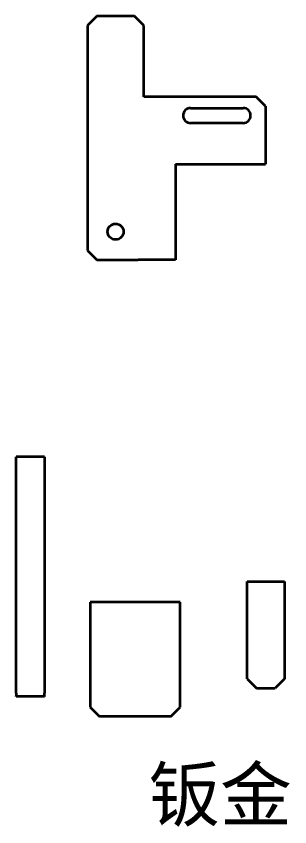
# Model space of a CAD drawing. Header units: inches. Extents: x 21 to 8642, y -3779 to 2137.
# Drawn here: x 5549.1 to 5695, y 657.7 to 1090.3 of the extents above; entities that cross this region are included whole.
import ezdxf

# ---------------------------------------------------------------- set-up
doc = ezdxf.new("R2010")
doc.units = ezdxf.units.IN
doc.header["$MEASUREMENT"] = 0
doc.styles.get("Standard").update_dxf_attribs({"font": 'txt', "bigfont": 'gbcbig.shx'})

msp = doc.modelspace()

# ---------------------------------------------------------------- linework, layer by layer
at = {"color": 7, "lineweight": 35, "ltscale": 0.176777}
for p, q in [((5592.149, 1090.271), (5587.149, 1085.271)), ((5617.149, 1085.271), (5612.149, 1090.271)), ((5682.149, 1042.271), (5677.149, 1047.271)), ((5587.149, 965.271), (5592.149, 960.271)), ((5672.278, 736.607), (5677.278, 731.607)), ((5692.278, 736.607), (5687.278, 731.607)), ((5588.649, 721.504), (5593.649, 716.504)), ((5631.649, 716.504), (5636.649, 721.504))]:
    msp.add_line(p, q, dxfattribs=at)
at = {"color": 7, "lineweight": 35}
for p, q in [((5612.149, 1090.271), (5592.149, 1090.271)), ((5587.149, 1085.271), (5587.149, 965.271)), ((5617.149, 1047.271), (5617.149, 1085.271)), ((5677.149, 1047.271), (5617.149, 1047.271)), ((5642.149, 1041.271), (5670.149, 1041.271)), ((5682.149, 1042.271), (5682.149, 1011.272)), ((5670.149, 1033.271), (5642.149, 1033.271)), ((5634.149, 1011.272), (5634.149, 992.272)), ((5634.149, 1011.272), (5682.149, 1011.272)), ((5634.149, 992.272), (5634.149, 960.271)), ((5592.149, 960.271), (5614.149, 960.271)), ((5634.149, 960.271), (5614.149, 960.271)), ((5549.149, 733.129), (5549.149, 855.129)), ((5564.149, 855.129), (5564.149, 733.129)), ((5672.278, 736.607), (5672.278, 788.607)), ((5692.278, 788.607), (5692.278, 736.607)), ((5588.649, 777.504), (5588.649, 721.504)), ((5636.649, 777.504), (5588.649, 777.504)), ((5636.649, 721.504), (5636.649, 777.504)), ((5631.649, 716.504), (5593.649, 716.504))]:
    msp.add_line(p, q, dxfattribs=at)
at = {"color": 7, "lineweight": 35, "ltscale": 0.375}
for p, q in [((5564.149, 855.129), (5549.149, 855.129)), ((5564.149, 727.129), (5549.149, 727.129))]:
    msp.add_line(p, q, dxfattribs=at)
at = {"color": 7, "lineweight": 35, "ltscale": 0.25}
for p, q in [((5672.278, 788.607), (5692.278, 788.607)), ((5677.278, 731.607), (5687.278, 731.607))]:
    msp.add_line(p, q, dxfattribs=at)
at = {"color": 7, "lineweight": 35, "ltscale": 0.057401}
msp.add_line((5549.149, 730.833), (5549.149, 733.129), dxfattribs=at)
at = {"color": 7, "lineweight": 35, "ltscale": 0.059576}
msp.add_line((5564.149, 733.129), (5564.149, 730.746), dxfattribs=at)
at = {"color": 7, "lineweight": 35, "ltscale": 0.048663}
msp.add_line((5549.149, 728.887), (5549.149, 730.833), dxfattribs=at)
at = {"color": 7, "lineweight": 35, "ltscale": 0.032516}
msp.add_line((5549.149, 728.887), (5549.149, 727.586), dxfattribs=at)
at = {"color": 7, "lineweight": 35, "ltscale": 0.01142}
msp.add_line((5549.149, 727.129), (5549.149, 727.586), dxfattribs=at)
at = {"color": 7, "lineweight": 35, "ltscale": 0.046487}
msp.add_line((5564.149, 730.746), (5564.149, 728.887), dxfattribs=at)
at = {"color": 7, "lineweight": 35, "ltscale": 0.031595}
msp.add_line((5564.149, 727.623), (5564.149, 728.887), dxfattribs=at)
at = {"color": 7, "lineweight": 35, "ltscale": 0.012341}
msp.add_line((5564.149, 727.623), (5564.149, 727.129), dxfattribs=at)
at = {"color": 7, "lineweight": 35}
msp.add_circle((5602.149, 975.271), 4.25, dxfattribs=at)
for centre, start, end in [((5642.149, 1037.271), 90, 270), ((5670.149, 1037.271), 270, 90)]:
    msp.add_arc(centre, 4, start, end, dxfattribs=at)

# ---------------------------------------------------------------- texts
at = {"linetype": 'Continuous', "ltscale": 2, "insert": (5619.725, 688.906), "char_height": 28, "width": 97.82245, "attachment_point": 1}
msp.add_mtext('{\\fMicrosoft YaHei|b0|i0|c134|p34;\\C3;钣金}', dxfattribs=at)

doc.saveas('drawing.dxf')
